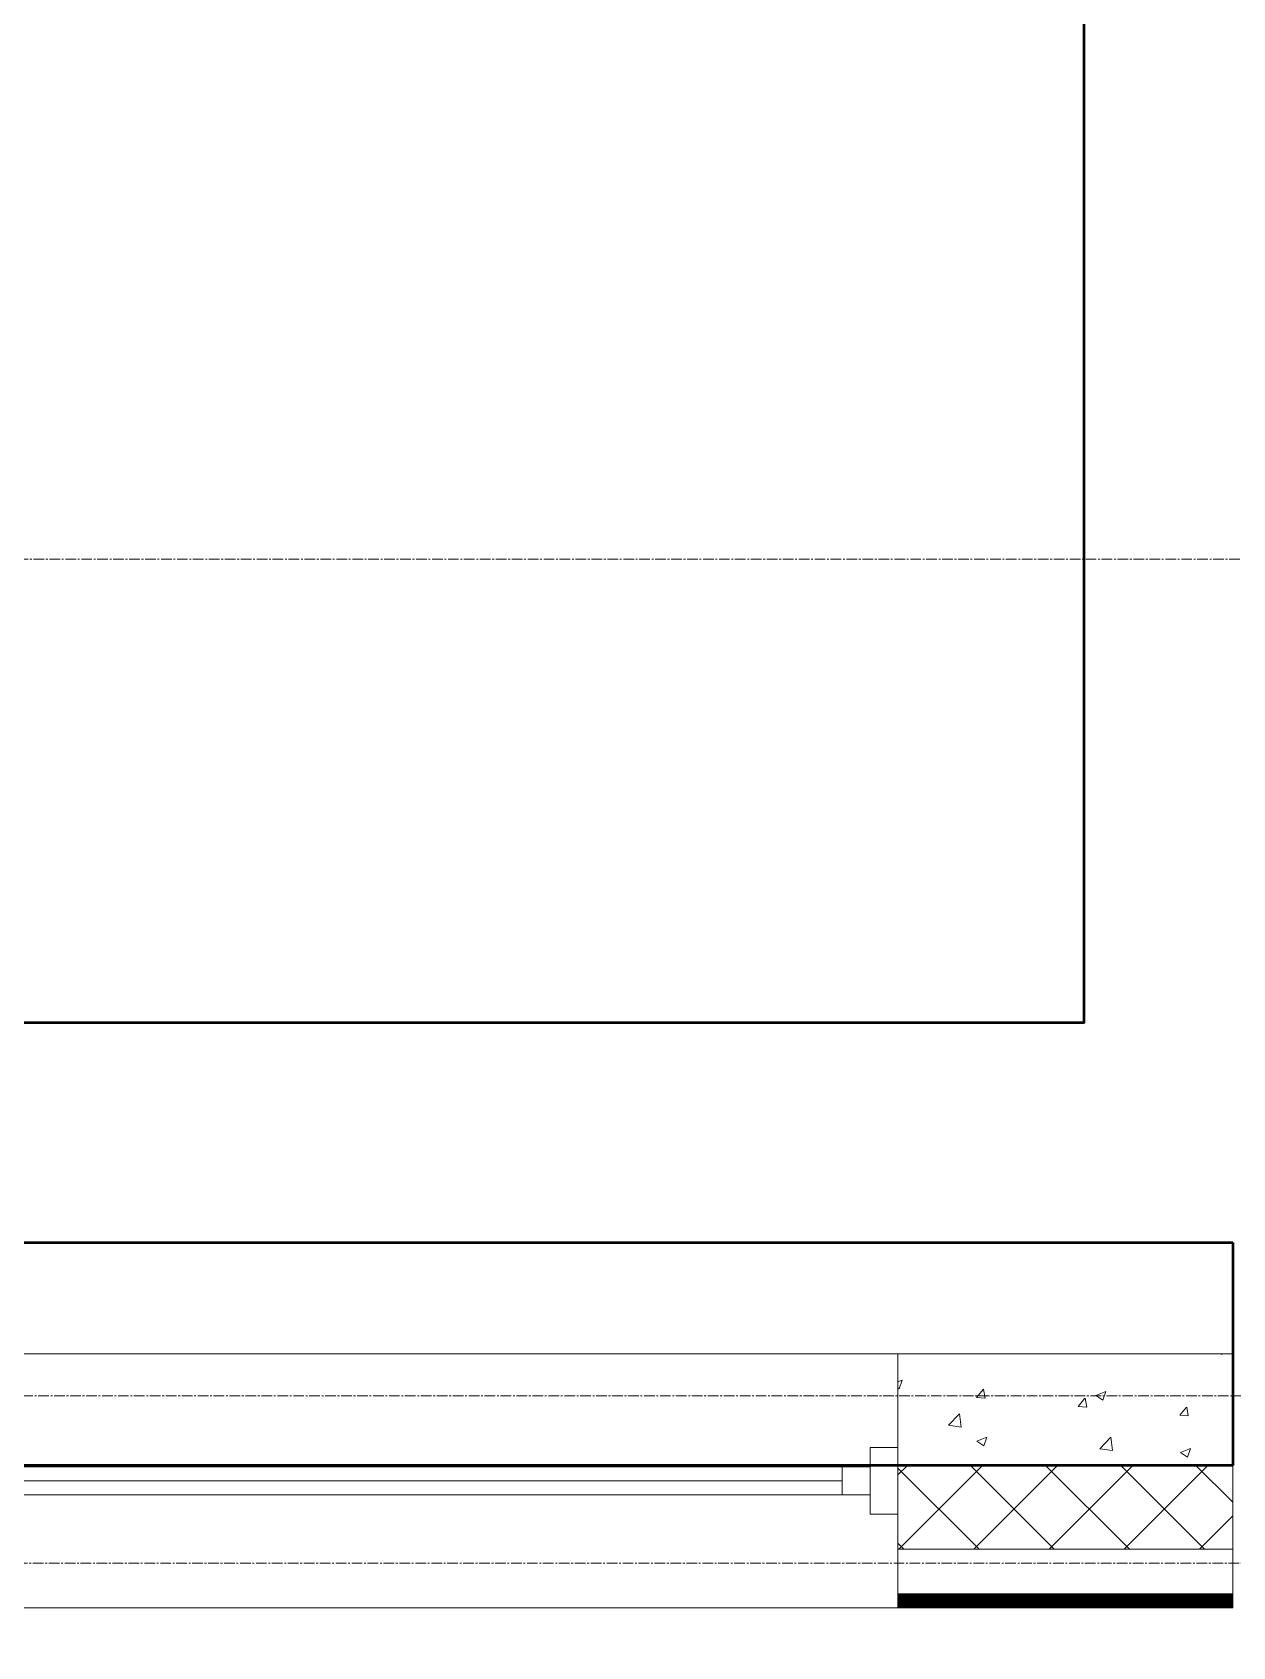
# Model space of a CAD drawing. Header units: millimetres. Extents: x -24360 to 609566, y -391049 to 148426.
# Drawn here: x 25248 to 27400, y 68250 to 71145 of the extents above; entities that cross this region are included whole.
import ezdxf

# ---------------------------------------------------------------- set-up
doc = ezdxf.new("R2010")
doc.units = ezdxf.units.MM
doc.linetypes.add('CENTER2', pattern=[28.575, 19.05, -3.175, 3.175, -3.175])
for name, color, linetype, lineweight in [('A-Wall_Материал_Газоблок_Контур', 250, 'Continuous', 0), ('АР_Окна', 4, 'Continuous', 5), ('АР_Стены ПЕНОблок', 52, 'Continuous', 20), ('АР_Тонкая', 254, 'Continuous', 5), ('АР_Утеплитель', 31, 'Continuous', 0), ('АР_Штриховка', 8, 'Continuous', 0)]:
    doc.layers.add(name, color=color, linetype=linetype, lineweight=lineweight)
doc.layers.add('АР_Оси_РД_100', color=7, linetype='Continuous', lineweight=0, true_color=0x525252)
doc.layers.add('РД_Оси_100', color=7, linetype='Continuous', lineweight=0, true_color=0x525252)
doc.layers.add('КР_Балки-0.5', color=60, linetype='Continuous', lineweight=50, plot=False)

# ---------------------------------------------------------------- blocks, each defined once
blk = doc.blocks.new('СОШ_2200_АР_ОСИ_М100_28.05.24')
at = {"layer": 'АР_Оси_РД_100', "linetype": 'CENTER2'}
for points in [[(119910, 70200), (-5954.958, 70200)], [(95715.503, 68700), (-5454.958, 68700), (-5954.958, 68850)], [(78274.959, 68400), (-5454.958, 68400), (-5954.958, 68250)]]:
    blk.add_lwpolyline(points, dxfattribs=at)

msp = doc.modelspace()

# ---------------------------------------------------------------- linework, layer by layer
at = {"color": 2, "lineweight": 50}
msp.add_lwpolyline([(27133, 71160), (27133, 69369), (13403, 69369), (13403, 88961)], dxfattribs=at)
at = {"layer": 'A-Wall_Материал_Газоблок_Контур', "color": 18, "linetype": 'Continuous', "lineweight": 0, "true_color": 0x000000}
for p, q in [((26800, 68775), (24400, 68775)), ((24400, 68320), (26800, 68320))]:
    msp.add_line(p, q, dxfattribs=at)
at = {"layer": 'АР_Окна', "color": 18, "linetype": 'Continuous', "lineweight": 5, "true_color": 0x000000}
for p, q in [((26800, 68775), (24400, 68775)), ((26800, 68607.5), (26750, 68607.5)), ((26750, 68607.5), (26750, 68487.5)), ((26800, 68487.5), (26800, 68607.5)), ((24450, 68572.5), (26750, 68572.5)), ((26700, 68572.5), (26700, 68522.5)), ((26750, 68572.5), (26750, 68522.5)), ((26700, 68547.5), (24500, 68547.5)), ((26750, 68522.5), (24450, 68522.5)), ((26750, 68487.5), (26800, 68487.5)), ((26800, 68320), (24400, 68320))]:
    msp.add_line(p, q, dxfattribs=at)
at = {"layer": 'АР_Стены ПЕНОблок', "color": 18, "linetype": 'Continuous', "lineweight": 20, "true_color": 0x000000}
for p, q in [((27400, 68775), (26800, 68775)), ((26800, 68775), (26800, 68575)), ((27400, 68575), (27400, 68775)), ((26800, 68575), (27400, 68575))]:
    msp.add_line(p, q, dxfattribs=at)
at = {"layer": 'АР_Тонкая', "color": 18, "linetype": 'Continuous', "lineweight": 5, "true_color": 0x000000}
for p, q in [((27400, 68425), (26800, 68425)), ((26800, 68425), (26800, 68345)), ((27400, 68345), (27400, 68425)), ((26800, 68345), (27400, 68345)), ((27400, 68345), (26800, 68345)), ((26800, 68345), (26800, 68320)), ((27400, 68320), (27400, 68345)), ((26800, 68320), (27400, 68320))]:
    msp.add_line(p, q, dxfattribs=at)
at = {"layer": 'АР_Утеплитель', "color": 18, "linetype": 'Continuous', "lineweight": 0, "true_color": 0x000000}
for p, q in [((27400, 68575), (26800, 68575)), ((26800, 68575), (26800, 68425)), ((27400, 68425), (27400, 68575)), ((26800, 68425), (27400, 68425))]:
    msp.add_line(p, q, dxfattribs=at)
at = {"layer": 'АР_Штриховка', "color": 18, "linetype": 'Continuous', "lineweight": 0, "true_color": 0x000000}
for p, q in [((27379.315, 68775), (27380.748, 68774.033)), ((27380.754, 68774.032), (27381.079, 68775)), ((26800, 68724.988), (26807.477, 68727.858)), ((26800, 68714.005), (26802.301, 68712.453)), ((26802.307, 68712.451), (26807.457, 68727.8)), ((26940.799, 68696.95), (26953.044, 68711.543)), ((26956.068, 68695.636), (26953.131, 68711.557)), ((27154.698, 68700.633), (27167.332, 68692.11)), ((27154.723, 68700.689), (27172.508, 68707.515)), ((27167.337, 68692.109), (27172.488, 68707.458)), ((26940.798, 68696.948), (26955.98, 68695.62)), ((27122.983, 68681.011), (27135.228, 68695.604)), ((27122.983, 68681.009), (27138.165, 68679.681)), ((27138.252, 68679.697), (27135.315, 68695.618)), ((27305.168, 68665.071), (27317.413, 68679.665)), ((27320.436, 68663.757), (27317.499, 68679.679)), ((26890.578, 68647.179), (26910.362, 68667.798)), ((26890.597, 68647.14), (26913.187, 68643.636)), ((26913.193, 68643.678), (26910.387, 68667.801)), ((27305.168, 68665.07), (27320.35, 68663.741)), ((26941.281, 68618.71), (26953.916, 68610.188)), ((26941.306, 68618.766), (26959.091, 68625.593)), ((26953.921, 68610.186), (26959.071, 68625.535)), ((27161.657, 68605.137), (27181.441, 68625.755)), ((27184.272, 68601.636), (27181.466, 68625.758)), ((27161.676, 68605.098), (27184.265, 68601.594)), ((27306.312, 68598.367), (27318.946, 68589.845)), ((27306.337, 68598.423), (27324.122, 68605.25)), ((27318.952, 68589.844), (27324.102, 68605.193)), ((26800, 68558.191), (26816.809, 68575)), ((26945.32, 68425), (26800, 68570.32)), ((26801.513, 68425), (26951.513, 68575)), ((27080.024, 68425), (26930.024, 68575)), ((26936.217, 68425), (27086.217, 68575)), ((27214.728, 68425), (27064.728, 68575)), ((27070.921, 68425), (27220.921, 68575)), ((27349.431, 68425), (27199.431, 68575)), ((27205.624, 68425), (27355.624, 68575)), ((27400, 68509.135), (27334.135, 68575)), ((27340.328, 68425), (27400, 68484.672)), ((26810.616, 68425), (26800, 68435.616)), ((26800, 68345), (27400, 68345)), ((26800, 68344), (27400, 68344)), ((26800, 68343), (27400, 68343)), ((26800, 68342), (27400, 68342)), ((26800, 68341), (27400, 68341)), ((26800, 68340), (27400, 68340)), ((26800, 68339), (27400, 68339)), ((26800, 68338), (27400, 68338)), ((26800, 68337), (27400, 68337)), ((26800, 68336), (27400, 68336)), ((26800, 68335), (27400, 68335)), ((26800, 68334), (27400, 68334)), ((26800, 68333), (27400, 68333)), ((26800, 68332), (27400, 68332)), ((26800, 68331), (27400, 68331)), ((26800, 68330), (27400, 68330)), ((26800, 68329), (27400, 68329)), ((26800, 68328), (27400, 68328)), ((26800, 68327), (27400, 68327)), ((26800, 68326), (27400, 68326)), ((26800, 68325), (27400, 68325)), ((26800, 68324), (27400, 68324)), ((26800, 68323), (27400, 68323)), ((26800, 68322), (27400, 68322)), ((26800, 68321), (27400, 68321))]:
    msp.add_line(p, q, dxfattribs=at)
at = {"layer": 'КР_Балки-0.5', "color": 18, "ltscale": 200, "true_color": 0x000000}
for p, q in [((12725.048, 68975.008), (27400, 68975)), ((12725.048, 68975.008), (27400, 68975)), ((27400, 68975), (27400, 68575)), ((27400, 68575), (12725.048, 68575.008)), ((27400, 68575), (12725.048, 68575.008))]:
    msp.add_line(p, q, dxfattribs=at)

# ---------------------------------------------------------------- block references
at = {"layer": 'РД_Оси_100'}
msp.add_blockref('СОШ_2200_АР_ОСИ_М100_28.05.24', (0, 0), dxfattribs=at)

doc.saveas('drawing.dxf')
